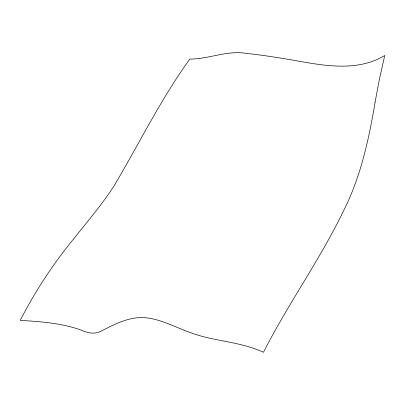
<?xml version="1.0" encoding="UTF-8"?>
<svg xmlns="http://www.w3.org/2000/svg" width="405" height="405" viewBox="0 0 405 405"><rect width="100%" height="100%" fill="white"/><g stroke="black" fill="none" stroke-linecap="round" stroke-linejoin="round"><path stroke-width="0.61" d="M375.086 102.176C368.849 139.603 360.678 177.182 343.324 211.243C319.808 259.99 287.92 304.074 263.473 352.309C240.069 341.304 213.45 341.496 189.459 332.297C174.849 326.967 160.78 319.135 145.046 317.692C129.554 316.502 115.374 323.884 101.979 330.652C95.372 334.808 87.591 333.133 80.995 330.024C61.535 323.124 40.708 321.57 20.25 320.39C34.491 292.435 51.764 266.09 71.407 241.643C86.113 223.114 101.69 205.183 114.468 185.222C139.406 143.066 161.033 98.866 189.834 59.059C208.803 59.176 226.866 50.144 245.906 53.349C261.878 55.034 277.754 57.55 293.584 60.229C323.519 65.65 357.2 72.141 384.75 55.485L379.404 79.264L375.086 102.176"/></g></svg>
